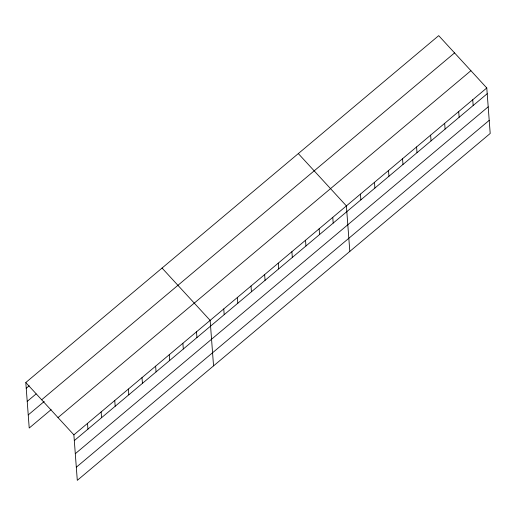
<?xml version="1.0" encoding="UTF-8"?>
<svg xmlns="http://www.w3.org/2000/svg" width="516" height="516" viewBox="0 0 516 516"><rect width="100%" height="100%" fill="white"/><g stroke="black" fill="none" stroke-linecap="round" stroke-linejoin="round"><path stroke-width="0.77" d="M25.8 382.53L438.703 35.649L486.782 87.965L490.2 133.47L77.297 480.351L73.878 434.846L25.8 382.53L29.218 428.035L51.142 409.62M26.232 388.271L29.193 385.781M27.219 401.39L36.107 393.927M41.667 399.79L454.564 52.916M28.238 414.916L44.228 401.474M58.011 417.579L470.915 70.698M73.878 434.846L486.782 87.965M74.31 440.587L487.207 93.706M75.297 453.706L488.194 106.831M76.31 467.225L489.213 120.351M298.312 153.587L346.391 205.903L349.816 251.408M162.056 268.056L210.135 320.372L213.553 365.883M472.74 99.756L473.172 105.503M458.698 111.553L459.13 117.293M444.663 123.35L445.095 129.09M430.621 135.14L431.053 140.881M416.586 146.937L417.018 152.678M402.545 158.728L402.977 164.469M388.509 170.525L388.941 176.266M374.468 182.316L374.9 188.056M360.432 194.113L360.865 199.853M332.768 217.352L333.201 223.093M319.14 228.801L319.572 234.541M305.517 240.243L305.949 245.984M291.888 251.692L292.32 257.432M278.266 263.141L278.698 268.881M264.637 274.583L265.069 280.33M251.015 286.032L251.44 291.772M237.386 297.48L237.818 303.221M223.763 308.929L224.189 314.67M196.506 331.82L196.938 337.561M182.883 343.269L183.315 349.01M169.254 354.718L169.687 360.458M155.632 366.16L156.064 371.901M142.003 377.609L142.435 383.349M128.381 389.058L128.813 394.798M114.752 400.5L115.184 406.247M101.13 411.949L101.562 417.689M87.501 423.397L87.933 429.138"/></g></svg>
